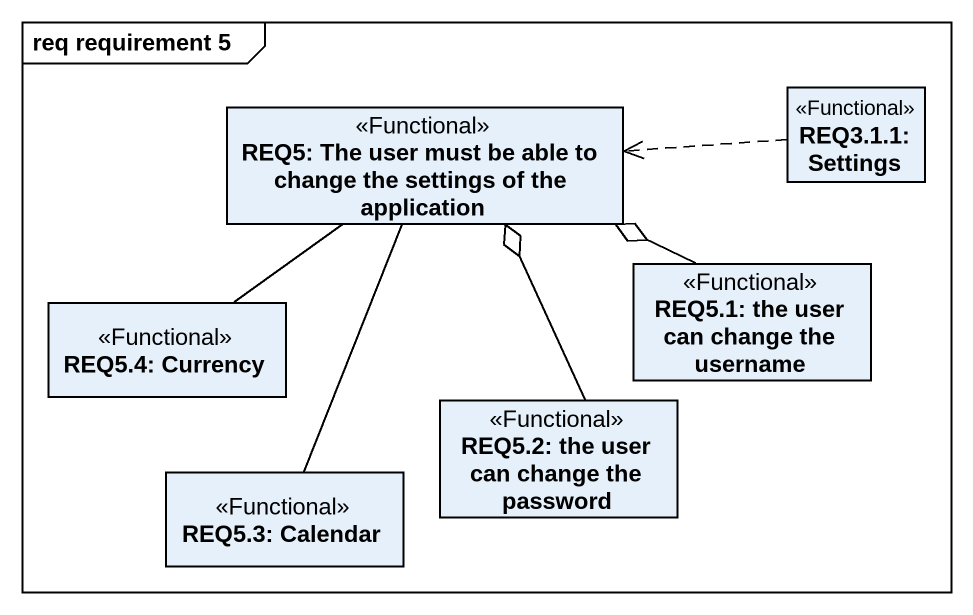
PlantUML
@startuml
mainframe req requirement 5
hide circle
hide empty members
class "REQ5: The user must be able to change the settings of the application" as REQ5_The_user_must_be_able <<Functional>>
class "REQ3.1.1: Settings" as REQ3_1_1_Settings <<Functional>>
class "REQ5.4: Currency" as REQ5_4_Currency <<Functional>>
class "REQ5.1: the user can change the username" as REQ5_1_the_user_can_change <<Functional>>
class "REQ5.2: the user can change the password" as REQ5_2_the_user_can_change <<Functional>>
class "REQ5.3: Calendar" as REQ5_3_Calendar <<Functional>>
REQ5_The_user_must_be_able -- REQ5_4_Currency
REQ5_The_user_must_be_able -- REQ5_3_Calendar
REQ3_1_1_Settings .left.> REQ5_The_user_must_be_able
REQ5_1_the_user_can_change -left-o REQ5_The_user_must_be_able
REQ5_2_the_user_can_change -up-o REQ5_The_user_must_be_able
@enduml
